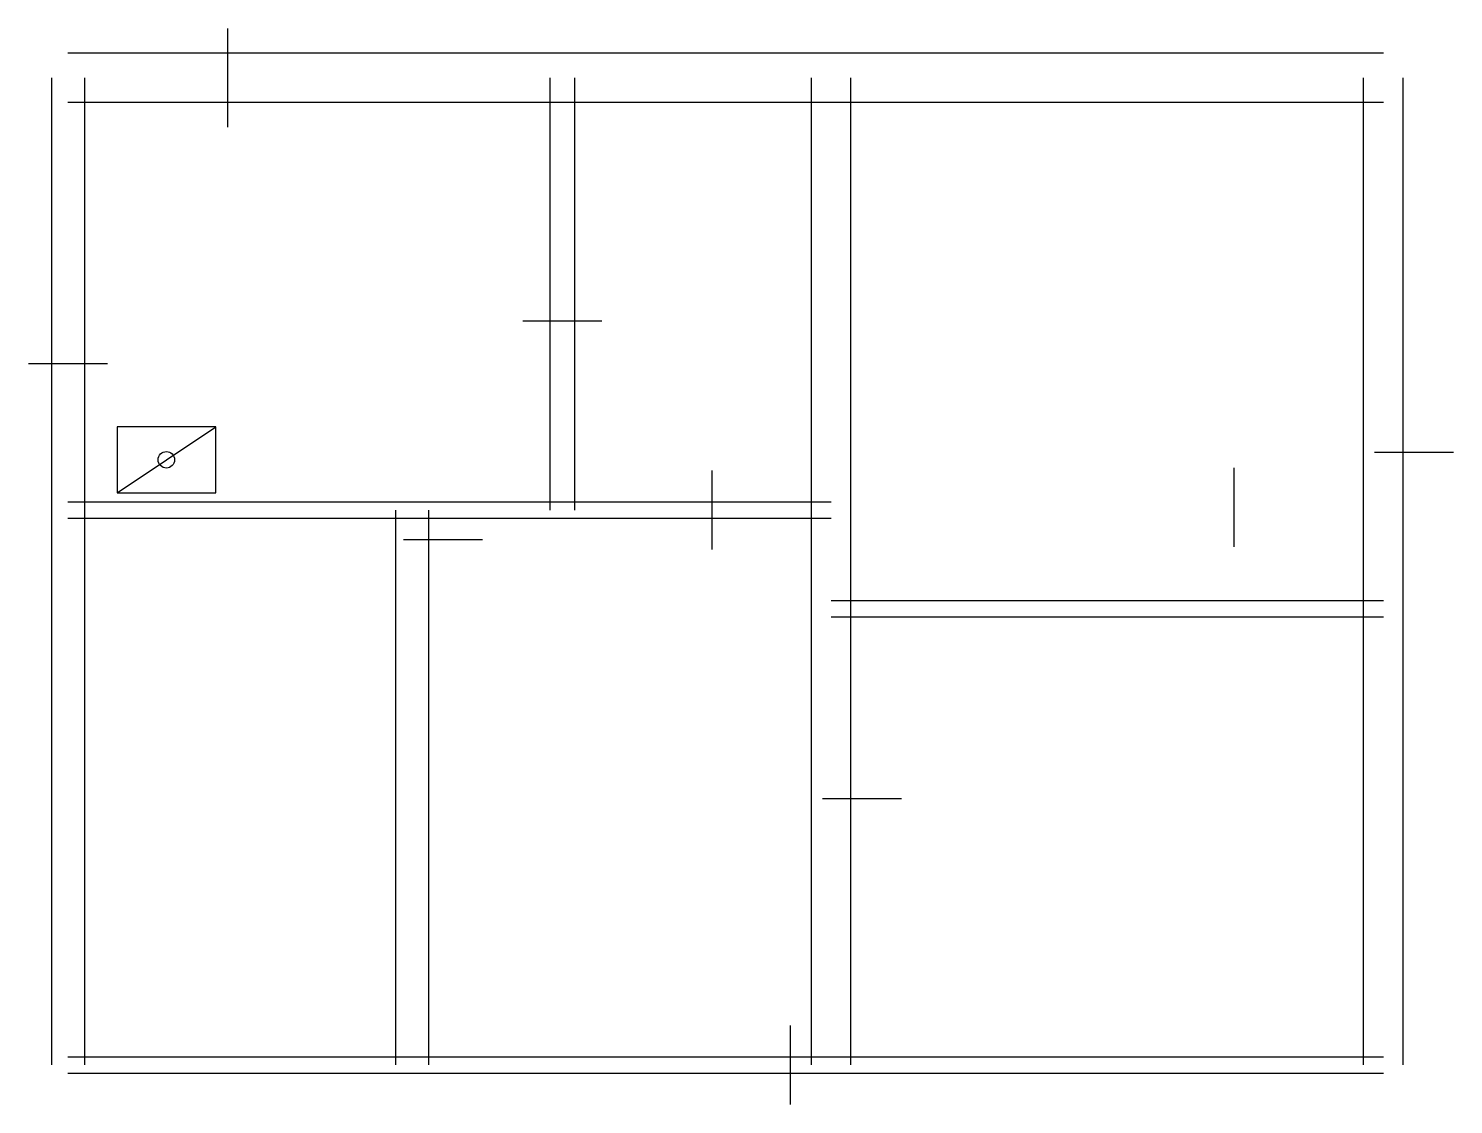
# Model space of a CAD drawing. Header units: millimetres. Extents: x -240 to 8427, y -240 to 6300.
import ezdxf

# ---------------------------------------------------------------- set-up
doc = ezdxf.new("R2010")
doc.units = ezdxf.units.MM
for name, color, linetype in [('FURN', 3, 'Continuous'), ('OPENING', 4, 'Continuous'), ('WALL', 7, 'Continuous')]:
    doc.layers.add(name, color=color, linetype=linetype)

# ---------------------------------------------------------------- blocks, each defined once
blk = doc.blocks.new('NOISE_INNER_56')
at = {"layer": 'FURN'}
blk.add_line((112, 2863.6), (712, 3263.6), dxfattribs=at)
blk.add_lwpolyline([(112, 2863.6), (712, 2863.6), (712, 3263.6), (112, 3263.6), (112, 2863.6)], close=True, dxfattribs=at)
at = {"layer": 'OPENING'}
for p, q in [((8240, 3107.6), (7760, 3107.6)), ((6905.9, 2534), (6905.9, 3014)), ((2335, 2577.2), (1855, 2577.2)), ((4882, 1002.8), (4402, 1002.8))]:
    blk.add_line(p, q, dxfattribs=at)
blk = doc.blocks.new('NOISE_OUTER_56')
at = {"layer": 'FURN'}
blk.add_circle((412, 3063.6), 50, dxfattribs=at)
blk.add_blockref('NOISE_INNER_56', (0, 0))

msp = doc.modelspace()

# ---------------------------------------------------------------- linework, layer by layer
at = {"layer": 'OPENING'}
for p, q in [((970.6, 6300), (970.6, 5700)), ((3247, 4521.9), (2767, 4521.9)), ((-240, 4264.6), (240, 4264.6)), ((3918, 3133), (3918, 3613)), ((4394.4, -240), (4394.4, 240))]:
    msp.add_line(p, q, dxfattribs=at)
at = {"layer": 'WALL'}
for p, q in [((100, 6000), (100, 0)), ((3082, 3373), (3082, 6000)), ((4522, 0), (4522, 6000)), ((8120, 0), (8120, 6000)), ((8000, 5850), (0, 5850)), ((0, 3423), (4642, 3423)), ((2195, 0), (2195, 3373)), ((4642, 2724), (8000, 2724)), ((0, 50), (8000, 50))]:
    msp.add_line(p, q, dxfattribs=at)
for points in [[(8000, 6150), (0, 6150)], [(-100, 6000), (-100, 0)], [(2932, 3373), (2932, 6000)], [(4762, 0), (4762, 6000)], [(7880, 0), (7880, 6000)], [(0, 3323), (4642, 3323)], [(1995, 0), (1995, 3373)], [(4642, 2824), (8000, 2824)], [(0, -50), (8000, -50)]]:
    msp.add_lwpolyline(points, dxfattribs=at)

# ---------------------------------------------------------------- block references
msp.add_blockref('NOISE_OUTER_56', (186.6, 614.9))

doc.saveas('drawing.dxf')
